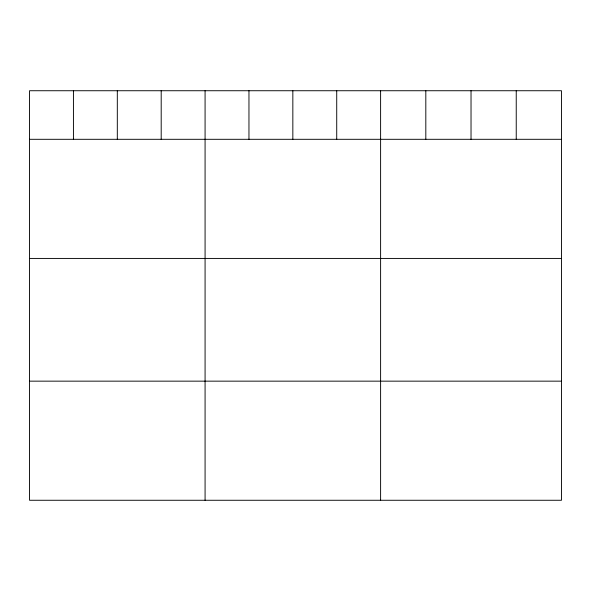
<?xml version="1.0" encoding="UTF-8"?>
<svg xmlns="http://www.w3.org/2000/svg" width="591" height="591" viewBox="0 0 591 591"><rect width="100%" height="100%" fill="white"/><g stroke="black" fill="none" stroke-linecap="round" stroke-linejoin="round"><path stroke-width="0.89" d="M561.45 139.306L561.45 500.267L29.55 500.267L29.55 90.733L561.45 90.733L561.45 139.306L29.55 139.306M29.55 258.43L561.45 258.43M29.55 381.151L561.45 381.151M516.238 90.733L516.238 139.306M471.027 90.733L471.027 139.306M425.815 90.733L425.815 139.306M380.604 90.733L380.604 500.267M336.722 90.733L336.722 139.306M292.84 90.733L292.84 139.306M248.959 90.733L248.959 139.306M205.077 90.733L205.077 500.267M161.195 90.733L161.195 139.306M117.314 90.733L117.314 139.306M73.432 90.733L73.432 139.306"/></g></svg>
